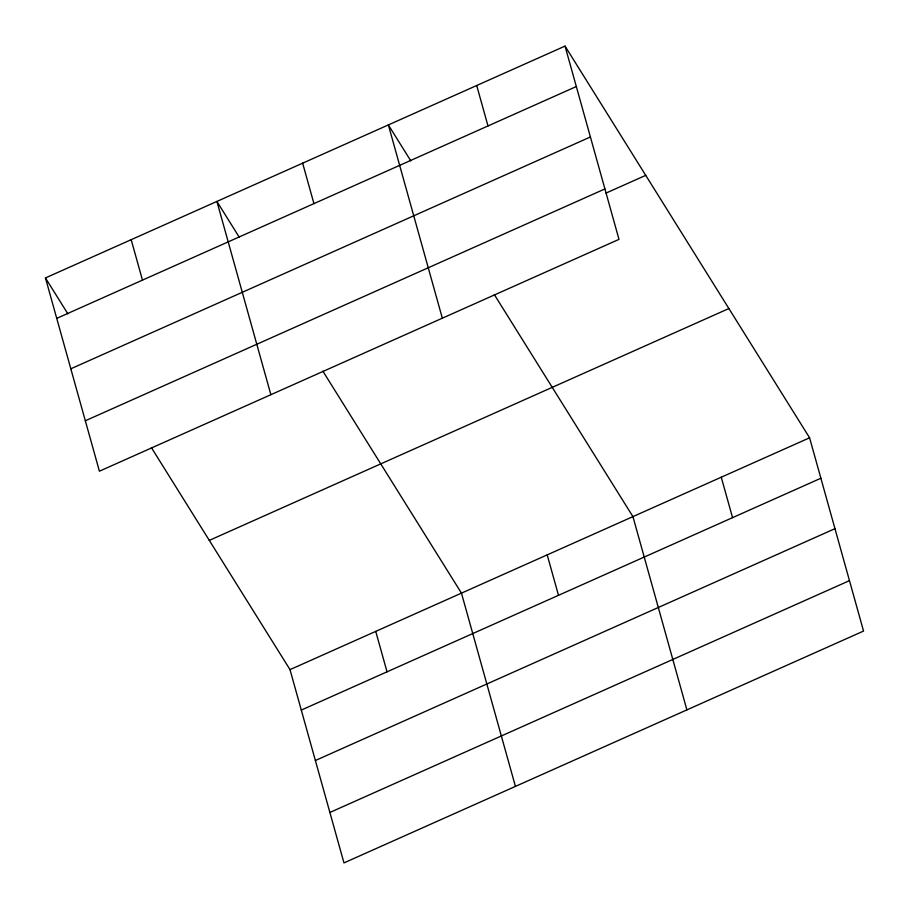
<?xml version="1.0" encoding="UTF-8"?>
<svg xmlns="http://www.w3.org/2000/svg" width="909" height="909" viewBox="0 0 909 909"><rect width="100%" height="100%" fill="white"/><g stroke="black" fill="none" stroke-linecap="round" stroke-linejoin="round"><path stroke-width="1.36" d="M565.034 46.098L618.995 239.362L99.411 471.203L45.45 277.938L565.034 46.098L809.589 437.797L863.55 631.062L343.966 862.902L290.005 669.638L151.394 447.626M56.744 318.377L576.329 86.537M70.822 368.804L590.407 136.975M85.332 420.765L604.917 188.936M606.053 193.072L645.742 175.357M209.309 540.378L728.882 308.537M290.005 669.638L809.589 437.797M301.299 710.077L820.884 478.236M315.378 760.503L834.962 528.674M329.887 812.464L849.472 580.635M410.788 160.836L388.37 124.931L442.331 318.184M494.326 294.618L632.937 516.63L686.897 709.884M239.328 237.34L216.91 201.434L270.871 394.688M322.854 371.122L461.465 593.134L515.426 786.387M45.45 277.938L67.868 313.844M721.257 477.214L732.552 517.653M476.702 85.514L487.997 125.953M547.207 554.876L558.49 595.315M302.64 163.177L313.935 203.616M375.735 631.38L387.029 671.819M131.18 239.681L142.474 280.12"/></g></svg>
